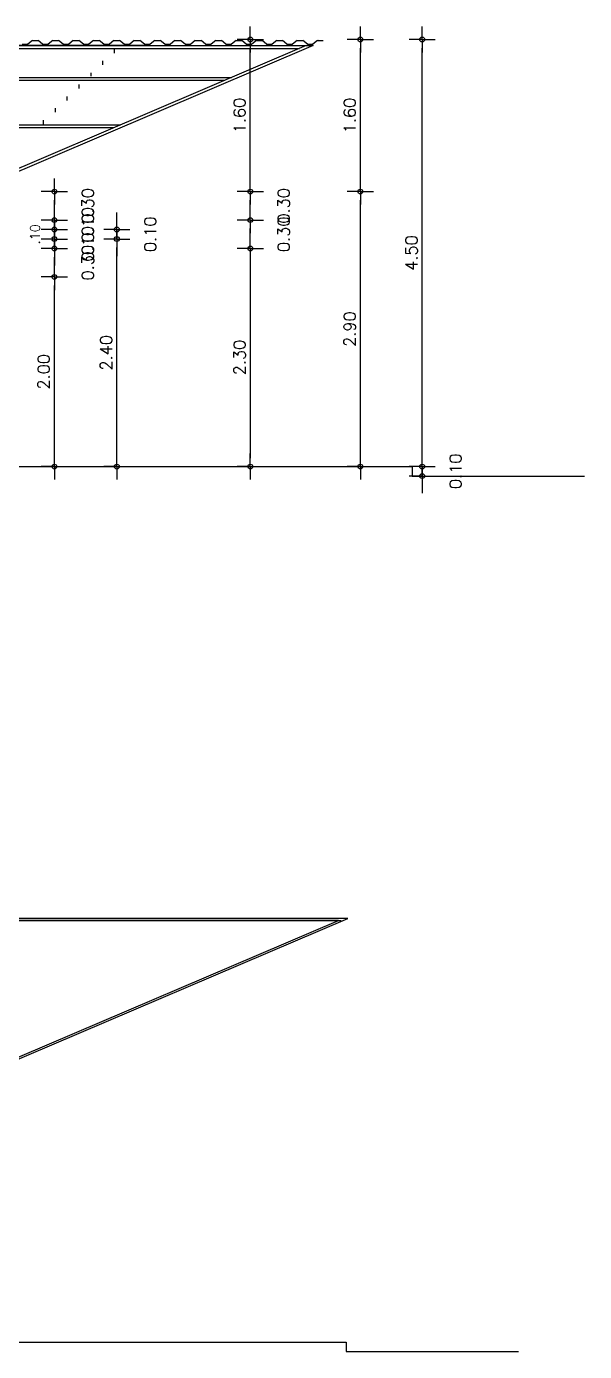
# Model space of a CAD drawing. Extents: x -599692 to 469028, y -9431878 to 9424999.
# Drawn here: x 2384.6 to 2390.49, y -459.07 to -445.1 of the extents above; entities that cross this region are included whole.
import ezdxf

# ---------------------------------------------------------------- set-up
doc = ezdxf.new("R2010")
doc.units = 0
doc.header["$LTSCALE"] = 0.5
doc.header["$MEASUREMENT"] = 0
doc.header["$PDMODE"] = 34
doc.layers.get('0').update_dxf_attribs({"linetype": 'CONTINUOUS'})
doc.layers.get('DEFPOINTS').update_dxf_attribs({"linetype": 'CONTINUOUS'})
for name, color, linetype in [('COTAS', 2, 'CONTINUOUS'), ('HACH', 8, 'CONTINUOUS'), ('HACHURA1', 8, 'CONTINUOUS'), ('P1', 1, 'CONTINUOUS'), ('P3', 3, 'CONTINUOUS'), ('PAREDES', 4, 'CONTINUOUS')]:
    doc.layers.add(name, color=color, linetype=linetype)
doc.styles.add('ROMANS', font='romans')
doc.dimstyles.new('BOLA50$0', dxfattribs={"dimscale": 0.5, "dimtxt": 0.25, "dimasz": 0.18, "dimexe": 0.18, "dimexo": 0.0625, "dimgap": 0.1, "dimtad": 1, "dimzin": 0, "dimdsep": 46, "dimtxsty": 'ROMANS', "dimblk1": 'BOLA', "dimblk2": 'BOLA', "dimsah": 1, "dimcen": 0.09, "dimse1": 1, "dimse2": 1, "dimclrt": 256, "dimadec": 0, "dimazin": 0, "dimtfac": 1, "dimtofl": 0, "dimtmove": 2, "dimatfit": 3, "dimldrblk": 'BOLA', "dimfxl": 1, "dimtolj": 1, "dimtzin": 0, "dimarcsym": 0})

# ---------------------------------------------------------------- blocks, each defined once
blk = doc.blocks.new('BOLA')
for q in [(-1.53, 0), (0, 1.53), (0, -1.53), (1.53, 0)]:
    blk.add_line((0, 0), q)
blk.add_circle((0, 0), 0.284)
blk = doc.blocks.new('*D204')
at = {"layer": 'COTAS', "color": 0, "lineweight": -2}
blk.add_line((2386.96, -446.748), (2386.96, -445.324), dxfattribs=at)
at = {"layer": 'DEFPOINTS', "color": 0}
for p in [(2386.96, -445.234), (2387.406, -445.234, 220.911), (2386.017, -446.838)]:
    blk.add_point(p, dxfattribs=at)
at = {"layer": 'COTAS', "color": 0, "lineweight": -2, "xscale": 0.09, "yscale": 0.09, "zscale": 0.09}
for p, rotation in [((2386.96, -445.234), 90), ((2386.96, -446.838), 270)]:
    blk.add_blockref('BOLA', p, dxfattribs=dict(at, rotation=rotation))
at = {"layer": 'COTAS', "insert": (2386.847, -446.036), "char_height": 0.125, "attachment_point": 5, "rotation": 90, "style": 'ROMANS'}
blk.add_mtext('\\A1;1.60', dxfattribs=at)
blk = doc.blocks.new('*D180')
at = {"layer": 'COTAS', "color": 0, "lineweight": -2}
blk.add_line((2386.96, -447.048), (2386.96, -446.928), dxfattribs=at)
at = {"layer": 'DEFPOINTS', "color": 0}
for p in [(2386.017, -446.838), (2386.96, -446.838), (2385.744, -447.138, 220.911)]:
    blk.add_point(p, dxfattribs=at)
at = {"layer": 'COTAS', "color": 0, "lineweight": -2, "xscale": 0.09, "yscale": 0.09, "zscale": 0.09}
for p, rotation in [((2386.96, -446.838), 90), ((2386.96, -447.138), 270)]:
    blk.add_blockref('BOLA', p, dxfattribs=dict(at, rotation=rotation))
at = {"layer": 'COTAS', "insert": (2387.312, -446.988), "char_height": 0.125, "attachment_point": 5, "rotation": 90, "style": 'ROMANS'}
blk.add_mtext('\\A1;0.30', dxfattribs=at)
blk = doc.blocks.new('*D181')
at = {"layer": 'COTAS', "color": 0, "lineweight": -2}
blk.add_line((2386.96, -447.348), (2386.96, -447.228), dxfattribs=at)
at = {"layer": 'DEFPOINTS', "color": 0}
for p in [(2385.744, -447.138, 220.911), (2386.96, -447.138), (2385.744, -447.438)]:
    blk.add_point(p, dxfattribs=at)
at = {"layer": 'COTAS', "color": 0, "lineweight": -2, "xscale": 0.09, "yscale": 0.09, "zscale": 0.09}
for p, rotation in [((2386.96, -447.138), 90), ((2386.96, -447.438), 270)]:
    blk.add_blockref('BOLA', p, dxfattribs=dict(at, rotation=rotation))
at = {"layer": 'COTAS', "insert": (2387.312, -447.288), "char_height": 0.125, "attachment_point": 5, "rotation": 90, "style": 'ROMANS'}
blk.add_mtext('\\A1;0.30', dxfattribs=at)
blk = doc.blocks.new('*D182')
at = {"layer": 'COTAS', "color": 0, "lineweight": -2}
blk.add_line((2386.96, -447.528), (2386.96, -449.648), dxfattribs=at)
at = {"layer": 'DEFPOINTS', "color": 0}
for p in [(2385.744, -447.438), (2385.744, -449.738, 220.911), (2386.96, -449.738)]:
    blk.add_point(p, dxfattribs=at)
at = {"layer": 'COTAS', "color": 0, "lineweight": -2, "xscale": 0.09, "yscale": 0.09, "zscale": 0.09}
for p, rotation in [((2386.96, -447.438), 90), ((2386.96, -449.738), 270)]:
    blk.add_blockref('BOLA', p, dxfattribs=dict(at, rotation=rotation))
at = {"layer": 'COTAS', "insert": (2386.847, -448.588), "char_height": 0.125, "attachment_point": 5, "rotation": 90, "style": 'ROMANS'}
blk.add_mtext('\\A1;2.30', dxfattribs=at)
blk = doc.blocks.new('*D183')
at = {"layer": 'COTAS', "color": 0, "lineweight": -2}
blk.add_line((2388.121, -446.748), (2388.121, -445.324), dxfattribs=at)
at = {"layer": 'DEFPOINTS', "color": 0}
for p in [(2387.772, -445.234, 220.911), (2388.121, -445.234), (2385.887, -446.838)]:
    blk.add_point(p, dxfattribs=at)
at = {"layer": 'COTAS', "color": 0, "lineweight": -2, "xscale": 0.09, "yscale": 0.09, "zscale": 0.09}
for p, rotation in [((2388.121, -445.234), 90), ((2388.121, -446.838), 270)]:
    blk.add_blockref('BOLA', p, dxfattribs=dict(at, rotation=rotation))
at = {"layer": 'COTAS', "insert": (2388.009, -446.036), "char_height": 0.125, "attachment_point": 5, "rotation": 90, "style": 'ROMANS'}
blk.add_mtext('\\A1;1.60', dxfattribs=at)
blk = doc.blocks.new('*D184')
at = {"layer": 'COTAS', "color": 0, "lineweight": -2}
blk.add_line((2388.121, -449.648), (2388.121, -446.928), dxfattribs=at)
at = {"layer": 'DEFPOINTS', "color": 0}
for p in [(2385.887, -446.838), (2388.121, -446.838), (2385.962, -449.738, 220.911)]:
    blk.add_point(p, dxfattribs=at)
at = {"layer": 'COTAS', "color": 0, "lineweight": -2, "xscale": 0.09, "yscale": 0.09, "zscale": 0.09}
for p, rotation in [((2388.121, -446.838), 90), ((2388.121, -449.738), 270)]:
    blk.add_blockref('BOLA', p, dxfattribs=dict(at, rotation=rotation))
at = {"layer": 'COTAS', "insert": (2388.009, -448.288), "char_height": 0.125, "attachment_point": 5, "rotation": 90, "style": 'ROMANS'}
blk.add_mtext('\\A1;2.90', dxfattribs=at)
blk = doc.blocks.new('*D185')
at = {"layer": 'COTAS', "color": 0, "lineweight": -2}
blk.add_line((2388.773, -449.648), (2388.773, -445.324), dxfattribs=at)
at = {"layer": 'DEFPOINTS', "color": 0}
for p in [(2387.627, -445.234, 220.911), (2388.773, -445.234), (2388.667, -449.738)]:
    blk.add_point(p, dxfattribs=at)
at = {"layer": 'COTAS', "color": 0, "lineweight": -2, "xscale": 0.09, "yscale": 0.09, "zscale": 0.09}
for p, rotation in [((2388.773, -445.234), 90), ((2388.773, -449.738), 270)]:
    blk.add_blockref('BOLA', p, dxfattribs=dict(at, rotation=rotation))
at = {"layer": 'COTAS', "insert": (2388.661, -447.486), "char_height": 0.125, "attachment_point": 5, "rotation": 90, "style": 'ROMANS'}
blk.add_mtext('\\A1;4.50', dxfattribs=at)
blk = doc.blocks.new('*D186')
at = {"layer": 'COTAS', "color": 0, "lineweight": -2}
for p, q in [((2388.773, -449.648), (2388.773, -449.558)), ((2388.773, -449.928), (2388.773, -450.018))]:
    blk.add_line(p, q, dxfattribs=at)
at = {"layer": 'DEFPOINTS', "color": 0}
for p in [(2388.636, -449.738), (2388.636, -449.838), (2388.773, -449.838)]:
    blk.add_point(p, dxfattribs=at)
at = {"layer": 'COTAS', "color": 0, "lineweight": -2, "xscale": 0.09, "yscale": 0.09, "zscale": 0.09}
for p, rotation in [((2388.773, -449.738), 270), ((2388.773, -449.838), 90)]:
    blk.add_blockref('BOLA', p, dxfattribs=dict(at, rotation=rotation))
at = {"layer": 'COTAS', "insert": (2389.126, -449.788), "char_height": 0.125, "attachment_point": 5, "rotation": 90, "style": 'ROMANS'}
blk.add_mtext('\\A1;0.10', dxfattribs=at)
blk = doc.blocks.new('*D191')
at = {"layer": 'COTAS', "color": 0, "lineweight": -2}
blk.add_line((2384.893, -449.648), (2384.893, -447.828), dxfattribs=at)
at = {"layer": 'DEFPOINTS', "color": 0}
for p in [(2384.055, -447.738, 220.911), (2384.893, -447.738), (2384.055, -449.738, 220.911)]:
    blk.add_point(p, dxfattribs=at)
at = {"layer": 'COTAS', "color": 0, "lineweight": -2, "xscale": 0.09, "yscale": 0.09, "zscale": 0.09}
for p, rotation in [((2384.893, -447.738), 90), ((2384.893, -449.738), 270)]:
    blk.add_blockref('BOLA', p, dxfattribs=dict(at, rotation=rotation))
at = {"layer": 'COTAS', "insert": (2384.78, -448.738), "char_height": 0.125, "attachment_point": 5, "rotation": 90, "style": 'ROMANS'}
blk.add_mtext('\\A1;2.00', dxfattribs=at)
blk = doc.blocks.new('*D192')
at = {"layer": 'COTAS', "color": 0, "lineweight": -2}
blk.add_line((2384.893, -447.648), (2384.893, -447.528), dxfattribs=at)
at = {"layer": 'DEFPOINTS', "color": 0}
for p in [(2384.563, -447.438, 220.911), (2384.893, -447.438), (2384.055, -447.738, 220.911)]:
    blk.add_point(p, dxfattribs=at)
at = {"layer": 'COTAS', "color": 0, "lineweight": -2, "xscale": 0.09, "yscale": 0.09, "zscale": 0.09}
for p, rotation in [((2384.893, -447.438), 90), ((2384.893, -447.738), 270)]:
    blk.add_blockref('BOLA', p, dxfattribs=dict(at, rotation=rotation))
at = {"layer": 'COTAS', "insert": (2385.245, -447.588), "char_height": 0.125, "attachment_point": 5, "rotation": 90, "style": 'ROMANS'}
blk.add_mtext('\\A1;0.30', dxfattribs=at)
blk = doc.blocks.new('*D193')
at = {"layer": 'COTAS', "color": 0, "lineweight": -2}
for p, q in [((2384.893, -447.248), (2384.893, -447.158)), ((2384.893, -447.528), (2384.893, -447.618))]:
    blk.add_line(p, q, dxfattribs=at)
at = {"layer": 'DEFPOINTS', "color": 0}
for p in [(2383.716, -447.338, 220.911), (2384.893, -447.338), (2384.563, -447.438, 220.911)]:
    blk.add_point(p, dxfattribs=at)
at = {"layer": 'COTAS', "color": 0, "lineweight": -2, "xscale": 0.09, "yscale": 0.09, "zscale": 0.09}
for p, rotation in [((2384.893, -447.338), 270), ((2384.893, -447.438), 90)]:
    blk.add_blockref('BOLA', p, dxfattribs=dict(at, rotation=rotation))
at = {"layer": 'COTAS', "insert": (2385.245, -447.388), "char_height": 0.125, "attachment_point": 5, "rotation": 90, "style": 'ROMANS'}
blk.add_mtext('\\A1;0.10', dxfattribs=at)
blk = doc.blocks.new('*D194')
at = {"layer": 'COTAS', "color": 0, "lineweight": -2}
for p, q in [((2384.893, -447.048), (2384.893, -446.958)), ((2384.893, -447.328), (2384.893, -447.418))]:
    blk.add_line(p, q, dxfattribs=at)
at = {"layer": 'DEFPOINTS', "color": 0}
for p in [(2384.213, -447.138, 441.822), (2384.893, -447.138), (2383.816, -447.238, 220.911)]:
    blk.add_point(p, dxfattribs=at)
at = {"layer": 'COTAS', "color": 0, "lineweight": -2, "xscale": 0.09, "yscale": 0.09, "zscale": 0.09}
for p, rotation in [((2384.893, -447.138), 270), ((2384.893, -447.238), 90)]:
    blk.add_blockref('BOLA', p, dxfattribs=dict(at, rotation=rotation))
at = {"layer": 'COTAS', "insert": (2385.245, -447.188), "char_height": 0.125, "attachment_point": 5, "rotation": 90, "style": 'ROMANS'}
blk.add_mtext('\\A1;0.10', dxfattribs=at)
blk = doc.blocks.new('*D195')
at = {"layer": 'COTAS', "color": 0, "lineweight": -2}
blk.add_line((2384.893, -447.048), (2384.893, -446.928), dxfattribs=at)
at = {"layer": 'DEFPOINTS', "color": 0}
for p in [(2384.313, -446.838, 220.911), (2384.893, -446.838), (2384.213, -447.138, 441.822)]:
    blk.add_point(p, dxfattribs=at)
at = {"layer": 'COTAS', "color": 0, "lineweight": -2, "xscale": 0.09, "yscale": 0.09, "zscale": 0.09}
for p, rotation in [((2384.893, -446.838), 90), ((2384.893, -447.138), 270)]:
    blk.add_blockref('BOLA', p, dxfattribs=dict(at, rotation=rotation))
at = {"layer": 'COTAS', "insert": (2385.245, -446.988), "char_height": 0.125, "attachment_point": 5, "rotation": 90, "style": 'ROMANS'}
blk.add_mtext('\\A1;0.30', dxfattribs=at)
blk = doc.blocks.new('*D196')
at = {"layer": 'COTAS', "color": 0, "lineweight": -2}
blk.add_line((2385.552, -449.648), (2385.552, -447.428), dxfattribs=at)
at = {"layer": 'DEFPOINTS', "color": 0}
for p in [(2383.716, -447.338, 220.911), (2385.552, -447.338), (2384.055, -449.738, 220.911)]:
    blk.add_point(p, dxfattribs=at)
at = {"layer": 'COTAS', "color": 0, "lineweight": -2, "xscale": 0.09, "yscale": 0.09, "zscale": 0.09}
for p, rotation in [((2385.552, -447.338), 90), ((2385.552, -449.738), 270)]:
    blk.add_blockref('BOLA', p, dxfattribs=dict(at, rotation=rotation))
at = {"layer": 'COTAS', "insert": (2385.44, -448.538), "char_height": 0.125, "attachment_point": 5, "rotation": 90, "style": 'ROMANS'}
blk.add_mtext('\\A1;2.40', dxfattribs=at)
blk = doc.blocks.new('*D197')
at = {"layer": 'COTAS', "color": 0, "lineweight": -2}
for p, q in [((2385.552, -447.148), (2385.552, -447.058)), ((2385.552, -447.428), (2385.552, -447.518))]:
    blk.add_line(p, q, dxfattribs=at)
at = {"layer": 'DEFPOINTS', "color": 0}
for p in [(2383.816, -447.238, 220.911), (2385.552, -447.238), (2383.716, -447.338, 220.911)]:
    blk.add_point(p, dxfattribs=at)
at = {"layer": 'COTAS', "color": 0, "lineweight": -2, "xscale": 0.09, "yscale": 0.09, "zscale": 0.09}
for p, rotation in [((2385.552, -447.238), 270), ((2385.552, -447.338), 90)]:
    blk.add_blockref('BOLA', p, dxfattribs=dict(at, rotation=rotation))
at = {"layer": 'COTAS', "insert": (2385.905, -447.288), "char_height": 0.125, "attachment_point": 5, "rotation": 90, "style": 'ROMANS'}
blk.add_mtext('\\A1;0.10', dxfattribs=at)

msp = doc.modelspace()

# ---------------------------------------------------------------- linework, layer by layer
for p, q in [((2387.622, -445.298, 220.911), (2384.15, -446.78, 220.911)), ((2387.548, -445.298, 220.911), (2384.15, -446.748, 220.911)), ((2384.188, -445.298, 220.911), (2387.622, -445.298, 220.911)), ((2384.188, -445.328, 220.911), (2387.48, -445.328, 220.911)), ((2384.128, -445.633, 220.911), (2386.763, -445.633, 220.911)), ((2384.128, -445.663, 220.911), (2386.692, -445.663, 220.911)), ((2384.128, -446.133, 220.911), (2385.591, -446.133, 220.911)), ((2384.128, -446.163, 220.911), (2385.521, -446.163, 220.911))]:
    msp.add_line(p, q)
at = {"layer": 'COTAS'}
for p, q in [((2384.893, -447.148), (2384.893, -447.058)), ((2384.893, -447.428), (2384.893, -447.518))]:
    msp.add_line(p, q, dxfattribs=at)
at = {"layer": 'HACH'}
msp.add_line((2385.866, -445.298, 441.822), (2384.188, -445.298, 441.822), dxfattribs=at)
at = {"layer": 'HACHURA1'}
for p, q in [((2385.401, -445.459, 220.911), (2385.401, -445.502, 220.911)), ((2385.526, -445.377, 220.911), (2385.526, -445.334, 220.911)), ((2385.276, -445.584, 220.911), (2385.276, -445.619, 220.911)), ((2385.151, -445.709, 220.911), (2385.151, -445.752, 220.911)), ((2385.026, -445.834, 220.911), (2385.026, -445.877, 220.911)), ((2384.901, -445.959, 220.911), (2384.901, -446.002, 220.911)), ((2384.776, -446.084, 220.911), (2384.776, -446.127, 220.911)), ((2387.917, -454.53), (2384.318, -454.527, 125.027))]:
    msp.add_line(p, q, dxfattribs=at)
at = {"layer": 'P1'}
for points in [[(2384.26, -456.07), (2387.89, -454.524), (2384.318, -454.524)], [(2384.311, -456.07), (2387.988, -454.504), (2384.318, -454.504)]]:
    msp.add_lwpolyline(points, dxfattribs=at)
at = {"layer": 'P3'}
for p, q in [((2384.554, -445.283, 441.822), (2384.614, -445.283, 441.822)), ((2384.662, -445.244, 441.822), (2384.614, -445.283, 441.822)), ((2384.662, -445.244, 441.822), (2384.721, -445.244, 441.822)), ((2384.769, -445.283, 441.822), (2384.721, -445.244, 441.822)), ((2384.769, -445.283, 441.822), (2384.829, -445.283, 441.822)), ((2384.877, -445.244, 441.822), (2384.829, -445.283, 441.822)), ((2384.877, -445.244, 441.822), (2384.936, -445.244, 441.822)), ((2384.984, -445.283, 441.822), (2384.936, -445.244, 441.822)), ((2384.984, -445.283, 441.822), (2385.044, -445.283, 441.822)), ((2385.091, -445.244, 441.822), (2385.044, -445.283, 441.822)), ((2385.091, -445.244, 441.822), (2385.151, -445.244, 441.822)), ((2385.199, -445.283, 441.822), (2385.151, -445.244, 441.822)), ((2385.199, -445.283, 441.822), (2385.258, -445.283, 441.822)), ((2385.306, -445.244, 441.822), (2385.258, -445.283, 441.822)), ((2385.306, -445.244, 441.822), (2385.366, -445.244, 441.822)), ((2385.414, -445.283, 441.822), (2385.366, -445.244, 441.822)), ((2385.414, -445.283, 441.822), (2385.473, -445.283, 441.822)), ((2385.521, -445.244, 441.822), (2385.473, -445.283, 441.822)), ((2385.521, -445.244, 441.822), (2385.581, -445.244, 441.822)), ((2385.628, -445.283, 441.822), (2385.581, -445.244, 441.822)), ((2385.628, -445.283, 441.822), (2385.688, -445.283, 441.822)), ((2385.736, -445.244, 441.822), (2385.688, -445.283, 441.822)), ((2385.736, -445.244, 441.822), (2385.795, -445.244, 441.822)), ((2385.843, -445.283, 441.822), (2385.795, -445.244, 441.822)), ((2385.843, -445.283, 441.822), (2385.903, -445.283, 441.822)), ((2385.951, -445.244, 441.822), (2385.903, -445.283, 441.822)), ((2385.951, -445.244, 441.822), (2386.01, -445.244, 441.822)), ((2386.058, -445.283, 441.822), (2386.01, -445.244, 441.822)), ((2386.058, -445.283, 441.822), (2386.118, -445.283, 441.822)), ((2386.165, -445.244, 441.822), (2386.118, -445.283, 441.822)), ((2386.165, -445.244, 441.822), (2386.225, -445.244, 441.822)), ((2386.273, -445.283, 441.822), (2386.225, -445.244, 441.822)), ((2386.273, -445.283, 441.822), (2386.332, -445.283, 441.822)), ((2386.38, -445.244, 441.822), (2386.332, -445.283, 441.822)), ((2386.38, -445.244, 441.822), (2386.44, -445.244, 441.822)), ((2386.488, -445.283, 441.822), (2386.44, -445.244, 441.822)), ((2386.488, -445.283, 441.822), (2386.547, -445.283, 441.822)), ((2386.595, -445.244, 441.822), (2386.547, -445.283, 441.822)), ((2386.595, -445.244, 441.822), (2386.655, -445.244, 441.822)), ((2386.702, -445.283, 441.822), (2386.655, -445.244, 441.822)), ((2386.702, -445.283, 441.822), (2386.762, -445.283, 441.822)), ((2386.81, -445.244, 441.822), (2386.762, -445.283, 441.822)), ((2386.81, -445.244, 441.822), (2386.869, -445.244, 441.822)), ((2386.917, -445.283, 441.822), (2386.869, -445.244, 441.822)), ((2386.917, -445.283, 441.822), (2386.977, -445.283, 441.822)), ((2387.025, -445.244, 441.822), (2386.977, -445.283, 441.822)), ((2387.025, -445.244, 441.822), (2387.084, -445.244, 441.822)), ((2387.132, -445.283, 441.822), (2387.084, -445.244, 441.822)), ((2387.132, -445.283, 441.822), (2387.192, -445.283, 441.822)), ((2387.239, -445.244, 441.822), (2387.192, -445.283, 441.822)), ((2387.239, -445.244, 441.822), (2387.299, -445.244, 441.822)), ((2387.347, -445.283, 441.822), (2387.299, -445.244, 441.822)), ((2387.347, -445.283, 441.822), (2387.406, -445.283, 441.822)), ((2387.454, -445.244, 441.822), (2387.406, -445.283, 441.822)), ((2387.454, -445.244, 441.822), (2387.514, -445.244, 441.822)), ((2387.562, -445.283, 441.822), (2387.514, -445.244, 441.822)), ((2387.562, -445.283, 441.822), (2387.621, -445.283, 441.822)), ((2387.669, -445.244, 441.822), (2387.621, -445.283, 441.822)), ((2387.669, -445.244, 441.822), (2387.729, -445.244, 441.822)), ((2387.686, -445.248, 441.822), (2387.68, -445.244, 441.822))]:
    msp.add_line(p, q, dxfattribs=at)
at = {"layer": 'PAREDES'}
for p, q in [((2384.188, -449.738, 220.911), (2388.667, -449.738, 220.911)), ((2388.667, -449.738, 441.822), (2388.667, -449.838, 441.822)), ((2388.667, -449.838, 220.911), (2390.486, -449.838, 220.911)), ((2377.928, -458.97), (2387.972, -458.97)), ((2387.972, -458.97, 220.911), (2387.972, -459.07, 220.911)), ((2387.972, -459.07), (2389.79, -459.07))]:
    msp.add_line(p, q, dxfattribs=at)

# ---------------------------------------------------------------- block references
at = {"layer": 'COTAS', "xscale": 0.09000000000003183, "yscale": 0.09000000000003183, "zscale": 0.09000000000003183}
for p, rotation in [((2384.893, -447.238), 270), ((2384.893, -447.338), 90)]:
    msp.add_blockref('BOLA', p, dxfattribs=dict(at, rotation=rotation))

# ---------------------------------------------------------------- texts
at = {"layer": 'COTAS', "color": 3, "insert": (2384.689, -447.288), "char_height": 0.1, "attachment_point": 5, "rotation": 90, "style": 'ROMANS'}
msp.add_mtext('\\A1;.10', dxfattribs=at)

# ---------------------------------------------------------------- dimensions: what is measured, and where the dimension line sits
at = {"layer": 'COTAS'}
for base, p1, p2, picture, middle in [((2388.121, -445.234, 220.911), (2385.887, -446.838, 220.911), (2387.772, -445.234, 441.822), '*D183', (2388.009, -446.036, 220.911)), ((2386.96, -445.234, 220.911), (2386.017, -446.838, 220.911), (2387.406, -445.234, 441.822), '*D204', (2386.847, -446.036, 220.911)), ((2388.773, -445.234, 220.911), (2388.667, -449.738, 220.911), (2387.627, -445.234, 441.822), '*D185', (2388.661, -447.486, 220.911)), ((2384.893, -446.838), (2384.213, -447.138, 441.822), (2384.313, -446.838, 220.911), '*D195', (2385.245, -446.988)), ((2386.96, -446.838, 220.911), (2385.744, -447.138, 441.822), (2386.017, -446.838, 220.911), '*D180', (2387.312, -446.988, 220.911)), ((2388.121, -446.838, 220.911), (2385.962, -449.738, 441.822), (2385.887, -446.838, 220.911), '*D184', (2388.009, -448.288, 220.911)), ((2384.893, -447.138), (2383.816, -447.238, 220.911), (2384.213, -447.138, 441.822), '*D194', (2385.245, -447.188)), ((2386.96, -447.138, 220.911), (2385.744, -447.438, 220.911), (2385.744, -447.138, 441.822), '*D181', (2387.312, -447.288, 220.911)), ((2385.552, -447.238), (2383.716, -447.338, 220.911), (2383.816, -447.238, 220.911), '*D197', (2385.905, -447.288)), ((2384.893, -447.338), (2384.563, -447.438, 220.911), (2383.716, -447.338, 220.911), '*D193', (2385.245, -447.388)), ((2385.552, -447.338), (2384.055, -449.738, 220.911), (2383.716, -447.338, 220.911), '*D196', (2385.44, -448.538)), ((2384.893, -447.438), (2384.055, -447.738, 220.911), (2384.563, -447.438, 220.911), '*D192', (2385.245, -447.588)), ((2386.96, -449.738, 220.911), (2385.744, -447.438, 220.911), (2385.744, -449.738, 441.822), '*D182', (2386.847, -448.588, 220.911)), ((2384.893, -447.738), (2384.055, -449.738, 220.911), (2384.055, -447.738, 220.911), '*D191', (2384.78, -448.738)), ((2388.773, -449.838, 220.911), (2388.636, -449.738, 220.911), (2388.636, -449.838, 220.911), '*D186', (2389.126, -449.788, 220.911))]:
    dim = msp.add_linear_dim(base=base, p1=p1, p2=p2, angle=90, dimstyle='BOLA50$0', dxfattribs=at)
    dim.commit()
    dim.dimension.update_dxf_attribs({"geometry": picture, "text_midpoint": middle})

doc.saveas('drawing.dxf')
